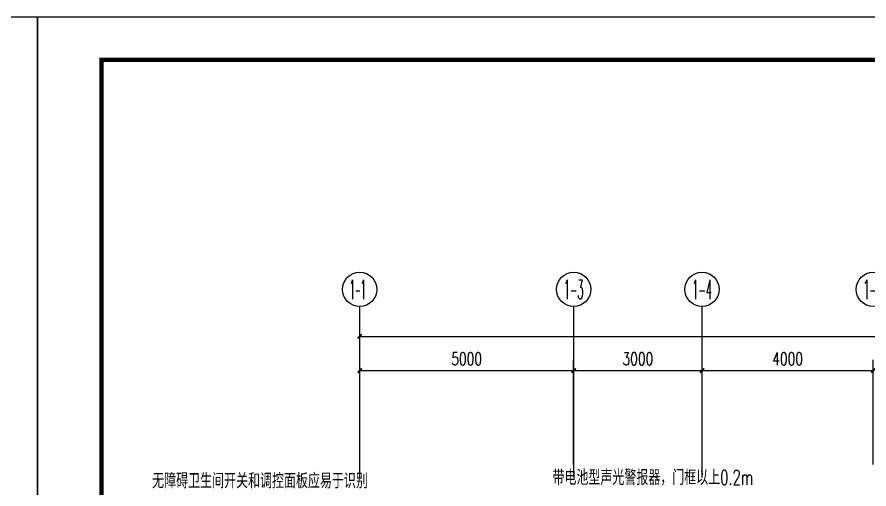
# Model space of a CAD drawing. Extents: x -6243262 to 3079315, y -2914302 to 172723.
# Drawn here: x -5729089 to -5709182, y -768811 to -757772 of the extents above; entities that cross this region are included whole.
import ezdxf
from ezdxf.enums import TextEntityAlignment as Align

# ---------------------------------------------------------------- set-up
doc = ezdxf.new("R2010")
doc.units = 0
doc.header["$LTSCALE"] = 1000
for name, color, linetype in [('0-柱2', 6, 'Continuous'), ('AXIS_TEXT', 7, 'Continuous'), ('DIM-消防', 3, 'Continuous'), ('PUB_TITLE', 4, 'Continuous')]:
    doc.layers.add(name, color=color, linetype=linetype)
doc.styles.add('_TCH_AXIS', font='COMPLEX', dxfattribs={"bigfont": 'GBCBIG'})
doc.styles.add('_TCH_DIM_T3', font='SIMPLEX', dxfattribs={"width": 0.705882, "bigfont": 'GBCBIG'})
doc.styles.add('_TEL_DIM', font='SIMPLEX', dxfattribs={"width": 0.8, "height": 3.5, "bigfont": 'HZTXT'})
doc.styles.add('COMPLEX', font='COMPLEX')
doc.dimstyles.new('_TCH_ARCH&&100', dxfattribs={"dimtxt": 297.5, "dimasz": 100, "dimexe": 250, "dimexo": 300, "dimgap": 126.25, "dimtad": 1, "dimdec": 0, "dimzin": 0, "dimdsep": 46, "dimtxsty": '_TCH_DIM_T3', "dimblk": 'ARCHTICK', "dimcen": 0.09, "dimclrt": 7, "dimazin": 2, "dimtfac": 1, "dimtdec": 0, "dimtix": 1, "dimtmove": 2, "dimatfit": 3, "dimfxl": 0, "dimtolj": 1, "dimtzin": 0, "dimarcsym": 0})

# ---------------------------------------------------------------- blocks, each defined once
blk = doc.blocks.new('_ArchTick')
at = {"color": 0, "linetype": 'ByBlock', "const_width": 0.4}
blk.add_lwpolyline([(-0.5, -0.5), (0.5, 0.5)], dxfattribs=at)
blk = doc.blocks.new('*D631')
at = {"layer": '0-柱2', "color": 0, "lineweight": -2, "transparency": 16777216}
for p, q in [((1431741, -839937), (1431741, -836687)), ((1471741, -839937), (1471741, -836687)), ((1431741, -836937), (1471741, -836937))]:
    blk.add_line(p, q, dxfattribs=at)
at = {"layer": 'Defpoints', "color": 0, "transparency": 16777216}
for p in [(1471741, -836937), (1431741, -840237), (1471741, -840237)]:
    blk.add_point(p, dxfattribs=at)
at = {"layer": '0-柱2', "color": 0, "lineweight": -2, "transparency": 16777216, "xscale": 100, "yscale": 100, "zscale": 100, "rotation": 180}
blk.add_blockref('_ArchTick', (1431741, -836937), dxfattribs=at)
at = {"layer": '0-柱2', "color": 0, "lineweight": -2, "transparency": 16777216, "xscale": 100, "yscale": 100, "zscale": 100}
blk.add_blockref('_ArchTick', (1471741, -836937), dxfattribs=at)
at = {"layer": '0-柱2', "color": 7, "transparency": 16777216, "insert": (1451741, -836662), "char_height": 297.5, "attachment_point": 5, "style": '_TCH_DIM_T3'}
blk.add_mtext('\\A1;40000', dxfattribs=at)
blk = doc.blocks.new('*D638')
at = {"layer": '0-柱2', "color": 0, "lineweight": -2, "transparency": 16777216}
for p, q in [((1439741, -839937), (1439741, -837487)), ((1443741, -839937), (1443741, -837487)), ((1439741, -837737), (1443741, -837737))]:
    blk.add_line(p, q, dxfattribs=at)
at = {"layer": 'Defpoints', "color": 0, "transparency": 16777216}
for p in [(1443741, -837737), (1439741, -840237), (1443741, -840237)]:
    blk.add_point(p, dxfattribs=at)
at = {"layer": '0-柱2', "color": 0, "lineweight": -2, "transparency": 16777216, "xscale": 100, "yscale": 100, "zscale": 100, "rotation": 180}
blk.add_blockref('_ArchTick', (1439741, -837737), dxfattribs=at)
at = {"layer": '0-柱2', "color": 0, "lineweight": -2, "transparency": 16777216, "xscale": 100, "yscale": 100, "zscale": 100}
blk.add_blockref('_ArchTick', (1443741, -837737), dxfattribs=at)
at = {"layer": '0-柱2', "color": 7, "transparency": 16777216, "insert": (1441741, -837462), "char_height": 297.5, "attachment_point": 5, "style": '_TCH_DIM_T3'}
blk.add_mtext('\\A1;4000', dxfattribs=at)
blk = doc.blocks.new('*D639')
at = {"layer": '0-柱2', "color": 0, "lineweight": -2, "transparency": 16777216}
for p, q in [((1436741, -839937), (1436741, -837487)), ((1439741, -839937), (1439741, -837487)), ((1436741, -837737), (1439741, -837737))]:
    blk.add_line(p, q, dxfattribs=at)
at = {"layer": 'Defpoints', "color": 0, "transparency": 16777216}
for p in [(1439741, -837737), (1436741, -840237), (1439741, -840237)]:
    blk.add_point(p, dxfattribs=at)
at = {"layer": '0-柱2', "color": 0, "lineweight": -2, "transparency": 16777216, "xscale": 100, "yscale": 100, "zscale": 100, "rotation": 180}
blk.add_blockref('_ArchTick', (1436741, -837737), dxfattribs=at)
at = {"layer": '0-柱2', "color": 0, "lineweight": -2, "transparency": 16777216, "xscale": 100, "yscale": 100, "zscale": 100}
blk.add_blockref('_ArchTick', (1439741, -837737), dxfattribs=at)
at = {"layer": '0-柱2', "color": 7, "transparency": 16777216, "insert": (1438241, -837462), "char_height": 297.5, "attachment_point": 5, "style": '_TCH_DIM_T3'}
blk.add_mtext('\\A1;3000', dxfattribs=at)
blk = doc.blocks.new('*D640')
at = {"layer": '0-柱2', "color": 0, "lineweight": -2, "transparency": 16777216}
for p, q in [((1431741, -839937), (1431741, -837487)), ((1436741, -839937), (1436741, -837487)), ((1431741, -837737), (1436741, -837737))]:
    blk.add_line(p, q, dxfattribs=at)
at = {"layer": 'Defpoints', "color": 0, "transparency": 16777216}
for p in [(1436741, -837737), (1431741, -840237), (1436741, -840237)]:
    blk.add_point(p, dxfattribs=at)
at = {"layer": '0-柱2', "color": 0, "lineweight": -2, "transparency": 16777216, "xscale": 100, "yscale": 100, "zscale": 100, "rotation": 180}
blk.add_blockref('_ArchTick', (1431741, -837737), dxfattribs=at)
at = {"layer": '0-柱2', "color": 0, "lineweight": -2, "transparency": 16777216, "xscale": 100, "yscale": 100, "zscale": 100}
blk.add_blockref('_ArchTick', (1436741, -837737), dxfattribs=at)
at = {"layer": '0-柱2', "color": 7, "transparency": 16777216, "insert": (1434241, -837462), "char_height": 297.5, "attachment_point": 5, "style": '_TCH_DIM_T3'}
blk.add_mtext('\\A1;5000', dxfattribs=at)
blk = doc.blocks.new('_AXISO')
at = {"color": 0}
blk.add_circle((0, 0), 0.5, dxfattribs=at)
at = {"layer": 'AXIS_TEXT', "color": 0, "style": 'COMPLEX', "width": 1.041667}
blk.add_attdef('A', text='', height=0.56, dxfattribs=at).set_placement((-0.25, -0.28), (0.25, -0.28), align=Align.FIT)
blk = doc.blocks.new('4235234')
at = {"layer": '0-柱2', "color": 8}
for p, q in [((1431741.3, -840237.1), (1431741.3, -836237.1)), ((1436741.3, -840237.1), (1436741.3, -836237.1)), ((1439741.3, -840237.1), (1439741.3, -836237.1))]:
    blk.add_line(p, q, dxfattribs=at)
ref = blk.add_blockref('_AXISO', (1431741.3, -835837.1), dxfattribs=dict(at, xscale=800, yscale=800, zscale=800))
ref.add_attrib('A', '1-1 ', dxfattribs={"layer": 'AXIS_TEXT', "color": 8, "height": 452.55, "style": '_TCH_AXIS', "width": 0.42}).set_placement((1431515, -836063.3), (1431967.6, -836063.3), align=Align.FIT)
ref = blk.add_blockref('_AXISO', (1436741.3, -835837.1), dxfattribs=dict(at, xscale=800, yscale=800, zscale=800))
ref.add_attrib('A', '1-3', dxfattribs={"layer": 'AXIS_TEXT', "color": 8, "height": 452.55, "style": '_TCH_AXIS', "width": 0.381818}).set_placement((1436515, -836063.3), (1436967.6, -836063.3), align=Align.FIT)
ref = blk.add_blockref('_AXISO', (1439741.3, -835837.1), dxfattribs=dict(at, xscale=800, yscale=800, zscale=800))
ref.add_attrib('A', '1-4', dxfattribs={"layer": 'AXIS_TEXT', "color": 8, "height": 452.55, "style": '_TCH_AXIS', "width": 0.368421}).set_placement((1439515, -836063.3), (1439967.6, -836063.3), align=Align.FIT)
ref = blk.add_blockref('_AXISO', (1443741.3, -835837.1), dxfattribs=dict(at, xscale=800, yscale=800, zscale=800))
ref.add_attrib('A', '1-5', dxfattribs={"layer": 'AXIS_TEXT', "color": 8, "height": 452.55, "style": '_TCH_AXIS', "width": 0.381818}).set_placement((1443515, -836063.3), (1443967.6, -836063.3), align=Align.FIT)
for p1, p2, distance, picture, middle in [((1431741.3, -840237.1), (1471741.3, -840237.1), 3300, '*D631', (1451741.3, -836662.1)), ((1431741.3, -840237.1), (1436741.3, -840237.1), 2500, '*D640', (1434241.3, -837462.1)), ((1436741.3, -840237.1), (1439741.3, -840237.1), 2500, '*D639', (1438241.3, -837462.1)), ((1439741.3, -840237.1), (1443741.3, -840237.1), 2500, '*D638', (1441741.3, -837462.1))]:
    dim = blk.add_aligned_dim(p1=p1, p2=p2, distance=distance, dimstyle='_TCH_ARCH&&100', dxfattribs=at)
    dim.commit()
    dim.dimension.update_dxf_attribs({"geometry": picture, "text_midpoint": middle})

msp = doc.modelspace()

# ---------------------------------------------------------------- linework, layer by layer
at = {"layer": 'PUB_TITLE'}
for points in [[(-5788013.8, -799772.5), (-5728613.8, -799772.5), (-5728613.8, -757772.5), (-5788013.8, -757772.5)], [(-5728613.8, -799772.5), (-5669213.8, -799772.5), (-5669213.8, -757772.5), (-5728613.8, -757772.5)]]:
    msp.add_lwpolyline(points, close=True, dxfattribs=at)
at = {"layer": 'PUB_TITLE', "const_width": 100}
msp.add_lwpolyline([(-5727113.8, -798772.5), (-5670213.8, -798772.5), (-5670213.8, -758772.5), (-5727113.8, -758772.5)], close=True, dxfattribs=at)

# ---------------------------------------------------------------- block references
msp.add_blockref('4235234', (-7152823.4, 71694.5))

# ---------------------------------------------------------------- texts
at = {"layer": 'DIM-消防', "color": 7, "style": '_TEL_DIM'}
for s, width, p in [('带电池型声光警报器，门框以上', 0.8, (-5716578.1, -768717.4)), ('0.2m', 0.64, (-5712658.1, -768717.4)), ('无障碍卫生间开关和调控面板应易于识别', 0.8, (-5725931.1, -768797.2))]:
    msp.add_text(s, height=350, dxfattribs=dict(at, width=width)).set_placement(p)

doc.saveas('drawing.dxf')
